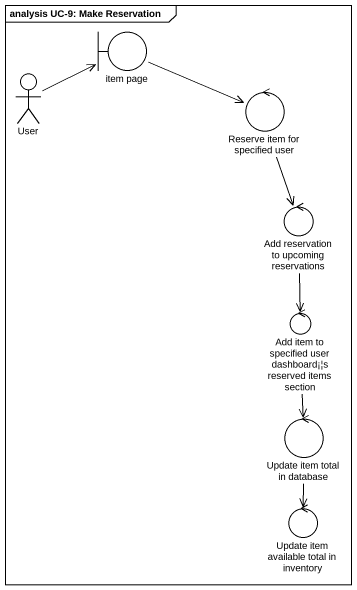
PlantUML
@startuml
mainframe analysis UC-9: Make Reservation
boundary "item page" as item_page
actor User
control "Reserve item for specified user" as Reserve_item_for_specified
control "Add reservation to upcoming reservations" as Add_reservation_to_upcoming
control "Add item to specified user dashboard¡¦s reserved items section" as Add_item_to_specified_user
control "Update item total in database" as Update_item_total_in
control "Update item available total in inventory" as Update_item_available_total
item_page -right-> Reserve_item_for_specified
User -right-> item_page
Reserve_item_for_specified --> Add_reservation_to_upcoming
Add_reservation_to_upcoming --> Add_item_to_specified_user
Add_item_to_specified_user --> Update_item_total_in
Update_item_total_in --> Update_item_available_total
@enduml
